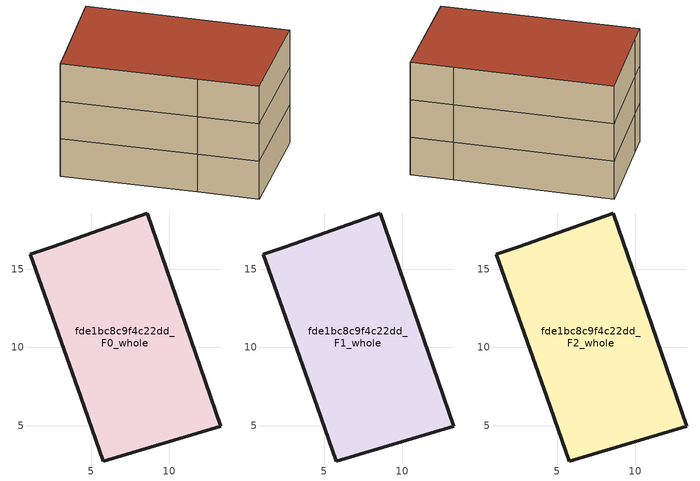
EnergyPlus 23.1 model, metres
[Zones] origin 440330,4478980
fde1bc8c9f4c22dd_F0_whole
 floor ground (EU_floor_Construction): 8.59,18.58 12.29,7.83 13.29,4.96 5.77,2.75 4.33,6.84 1.1,15.94 2.55,16.43 z0
 wall outside (EU_wall_Construction): 8.59,18.58 2.55,16.43 1.1,15.94 4.33,6.84 5.77,2.75 13.29,4.96 12.29,7.83 8.59,18.58 z0:3
fde1bc8c9f4c22dd_F1_whole
 floor to fde1bc8c9f4c22dd_F0_whole (EU_floor_Construction): 8.59,18.58 12.29,7.83 13.29,4.96 5.77,2.75 4.33,6.84 1.1,15.94 2.55,16.43 z3
 wall outside (EU_wall_Construction): 8.59,18.58 2.55,16.43 1.1,15.94 4.33,6.84 5.77,2.75 13.29,4.96 12.29,7.83 8.59,18.58 z3:6
fde1bc8c9f4c22dd_F2_whole
 floor to fde1bc8c9f4c22dd_F1_whole (EU_floor_Construction): 8.59,18.58 12.29,7.83 13.29,4.96 5.77,2.75 4.33,6.84 1.1,15.94 2.55,16.43 z6
 wall outside (EU_wall_Construction): 8.59,18.58 2.55,16.43 1.1,15.94 4.33,6.84 5.77,2.75 13.29,4.96 12.29,7.83 8.59,18.58 z6:9
 roof outside (EU_roof_Construction): 13.29,4.96 12.29,7.83 8.59,18.58 2.55,16.43 1.1,15.94 4.33,6.84 5.77,2.75 z9
[Building]
EU S2 Campaign: North Axis=0; Terrain=City; Solar Distribution=FullExterior
[Site:Location]
Madrid: Latitude=40.5; Longitude=-3.5; Time Zone=1; Elevation=609
[SizingPeriod:WeatherFileDays]
AnnualSizingPeriod: Begin Month=1; Begin Day of Month=1; End Month=12; End Day of Month=31; Day of Week for Start Day=Monday; Use Weather File Daylight Saving Period=No; Use Weather File Rain and Snow Indicators=No
[MATERIAL]
EU_InternalMass_Material: Roughness=MediumRough; Thickness=0.1; Conductivity=1; Density=1800; Specific Heat=900; Thermal Absorptance=0.9; Solar Absorptance=0.7; Visible Absorptance=0.7
[MATERIAL:NOMASS] Roughness=MediumRough; Thermal Absorptance=0.9; Solar Absorptance=0.7; Visible Absorptance=0.7
Name | Thermal Resistance
EU_wall_NoMass | 0.609216
EU_roof_NoMass | 0.513268
EU_floor_NoMass | 0.568163
[CONSTRUCTION]
EU_wall_Construction: EU_wall_NoMass
EU_roof_Construction: EU_roof_NoMass
EU_floor_Construction: EU_floor_NoMass
EU_InternalMass_Construction: EU_InternalMass_Material
[ZONE] Type=1; Multiplier=1; Ceiling Height=autocalculate; Volume=335.25; Floor Area=autocalculate; Part of Total Floor Area=Yes
fde1bc8c9f4c22dd_F0_whole; fde1bc8c9f4c22dd_F1_whole; fde1bc8c9f4c22dd_F2_whole
[INTERNALMASS] Construction=EU_InternalMass_Construction; Surface Area=111.75
Name | Zone or ZoneList
fde1bc8c9f4c22dd_F0_whole_EU_InternalMass | fde1bc8c9f4c22dd_F0_whole
fde1bc8c9f4c22dd_F1_whole_EU_InternalMass | fde1bc8c9f4c22dd_F1_whole
fde1bc8c9f4c22dd_F2_whole_EU_InternalMass | fde1bc8c9f4c22dd_F2_whole
[OTHEREQUIPMENT] Fuel Type=Electricity; Design Level Calculation Method=Watts/Area; Power per Zone Floor Area=1; Fraction Latent=0; Fraction Radiant=0; Fraction Lost=0; Carbon Dioxide Generation Rate=0; EndUse Subcategory=EU_Step8_InternalGains
Name | Zone or ZoneList or Space or SpaceList | Schedule
EU_Step8_InternalGain_fde1bc8c9f4c22dd_F0_whole_f000 | fde1bc8c9f4c22dd_F0_whole | EU_Step8_GainSchedule_fde1bc8c9f4c22dd_F0_whole_f000
EU_Step8_InternalGain_fde1bc8c9f4c22dd_F1_whole_f000 | fde1bc8c9f4c22dd_F1_whole | EU_Step8_GainSchedule_fde1bc8c9f4c22dd_F1_whole_f000
EU_Step8_InternalGain_fde1bc8c9f4c22dd_F2_whole_f000 | fde1bc8c9f4c22dd_F2_whole | EU_Step8_GainSchedule_fde1bc8c9f4c22dd_F2_whole_f000
[ZONEVENTILATION:DESIGNFLOWRATE] Schedule=EU_AlwaysOn; Design Flow Rate Calculation Method=AirChanges/Hour; Air Changes per Hour=0.752966; Ventilation Type=Natural; Fan Pressure Rise=0; Fan Total Efficiency=1; Constant Term Coefficient=1; Temperature Term Coefficient=0; Velocity Term Coefficient=0; Velocity Squared Term Coefficient=0; Minimum Indoor Temperature=-100; Maximum Indoor Temperature=100; Delta Temperature=-100; Minimum Outdoor Temperature=-100; Maximum Outdoor Temperature=100; Maximum Wind Speed=40
Name | Zone or ZoneList or Space or SpaceList
EU_ConstantAir_fde1bc8c9f4c22dd_F0_whole | fde1bc8c9f4c22dd_F0_whole
EU_ConstantAir_fde1bc8c9f4c22dd_F1_whole | fde1bc8c9f4c22dd_F1_whole
EU_ConstantAir_fde1bc8c9f4c22dd_F2_whole | fde1bc8c9f4c22dd_F2_whole
[HVACTEMPLATE:THERMOSTAT] Constant Heating Setpoint=20; Constant Cooling Setpoint=50
EU_HeatOnly_fde1bc8c9f4c22dd_F0_whole; EU_HeatOnly_fde1bc8c9f4c22dd_F1_whole; EU_HeatOnly_fde1bc8c9f4c22dd_F2_whole
[HVACTEMPLATE:ZONE:IDEALLOADSAIRSYSTEM] System Availability Schedule=EU_AlwaysOn; Maximum Heating Supply Air Temperature=50; Minimum Cooling Supply Air Temperature=13; Maximum Heating Supply Air Humidity Ratio=0.0156; Minimum Cooling Supply Air Humidity Ratio=0.0077; Heating Limit=NoLimit; Cooling Limit=NoLimit; Heating Availability Schedule=EU_AlwaysOn; Cooling Availability Schedule=EU_CoolingOff; Dehumidification Control Type=ConstantSensibleHeatRatio; Cooling Sensible Heat Ratio=0.7; Dehumidification Setpoint=60; Humidification Control Type=None; Humidification Setpoint=30; Outdoor Air Method=None; Outdoor Air Flow Rate per Person=0.00944; Outdoor Air Flow Rate per Zone Floor Area=0; Outdoor Air Flow Rate per Zone=0; Demand Controlled Ventilation Type=None; Outdoor Air Economizer Type=NoEconomizer; Heat Recovery Type=None; Sensible Heat Recovery Effectiveness=0.7; Latent Heat Recovery Effectiveness=0.65
Name | Template Thermostat
fde1bc8c9f4c22dd_F0_whole | EU_HeatOnly_fde1bc8c9f4c22dd_F0_whole
fde1bc8c9f4c22dd_F1_whole | EU_HeatOnly_fde1bc8c9f4c22dd_F1_whole
fde1bc8c9f4c22dd_F2_whole | EU_HeatOnly_fde1bc8c9f4c22dd_F2_whole
[SIZING:ZONE] Zone Cooling Design Supply Air Temperature Input Method=SupplyAirTemperature; Zone Cooling Design Supply Air Temperature=13; Zone Heating Design Supply Air Temperature Input Method=SupplyAirTemperature; Zone Heating Design Supply Air Temperature=50; Zone Cooling Design Supply Air Humidity Ratio=0.008; Zone Heating Design Supply Air Humidity Ratio=0.008; Cooling Design Air Flow Method=DesignDay; Cooling Design Air Flow Rate=0; Cooling Minimum Air Flow per Zone Floor Area=0.000762; Cooling Minimum Air Flow=0; Cooling Minimum Air Flow Fraction=0.2; Heating Design Air Flow Method=DesignDay; Heating Design Air Flow Rate=0; Heating Maximum Air Flow per Zone Floor Area=0.002032; Heating Maximum Air Flow=0.141576; Heating Maximum Air Flow Fraction=0.3; Account for Dedicated Outdoor Air System=No; Dedicated Outdoor Air System Control Strategy=NeutralSupplyAir; Dedicated Outdoor Air Low Setpoint Temperature for Design=autosize; Dedicated Outdoor Air High Setpoint Temperature for Design=autosize; Zone Load Sizing Method=Sensible Load Only No Latent Load; Zone Latent Cooling Design Supply Air Humidity Ratio Input Method=HumidityRatioDifference; Zone Cooling Design Supply Air Humidity Ratio Difference=0.005; Zone Latent Heating Design Supply Air Humidity Ratio Input Method=HumidityRatioDifference; Zone Humidification Design Supply Air Humidity Ratio Difference=0.005
fde1bc8c9f4c22dd_F0_whole; fde1bc8c9f4c22dd_F1_whole; fde1bc8c9f4c22dd_F2_whole
[SCHEDULE:CONSTANT]
Name | Hourly Value
EU_AlwaysOn | 1
EU_CoolingOff | 0
[SCHEDULE:FILE] Column Number=1; Rows to Skip at Top=0; Number of Hours of Data=8760; Column Separator=Comma; Interpolate to Timestep=No; Minutes per Item=60; Adjust Schedule for Daylight Savings=Yes
Name | File
EU_Step8_GainSchedule_fde1bc8c9f4c22dd_F0_whole_f000 | C:\Users\o_iseri\Desktop\OpenUBEM\openubem\outputs\eu_evidence\EU-11\ES-MAD-BERRUGUETE\idfs\fde1bc8c9f4c22dd\fde1bc8c9f4c22dd_F0_whole_f000_gain.csv
EU_Step8_GainSchedule_fde1bc8c9f4c22dd_F1_whole_f000 | C:\Users\o_iseri\Desktop\OpenUBEM\openubem\outputs\eu_evidence\EU-11\ES-MAD-BERRUGUETE\idfs\fde1bc8c9f4c22dd\fde1bc8c9f4c22dd_F1_whole_f000_gain.csv
EU_Step8_GainSchedule_fde1bc8c9f4c22dd_F2_whole_f000 | C:\Users\o_iseri\Desktop\OpenUBEM\openubem\outputs\eu_evidence\EU-11\ES-MAD-BERRUGUETE\idfs\fde1bc8c9f4c22dd\fde1bc8c9f4c22dd_F2_whole_f000_gain.csv
